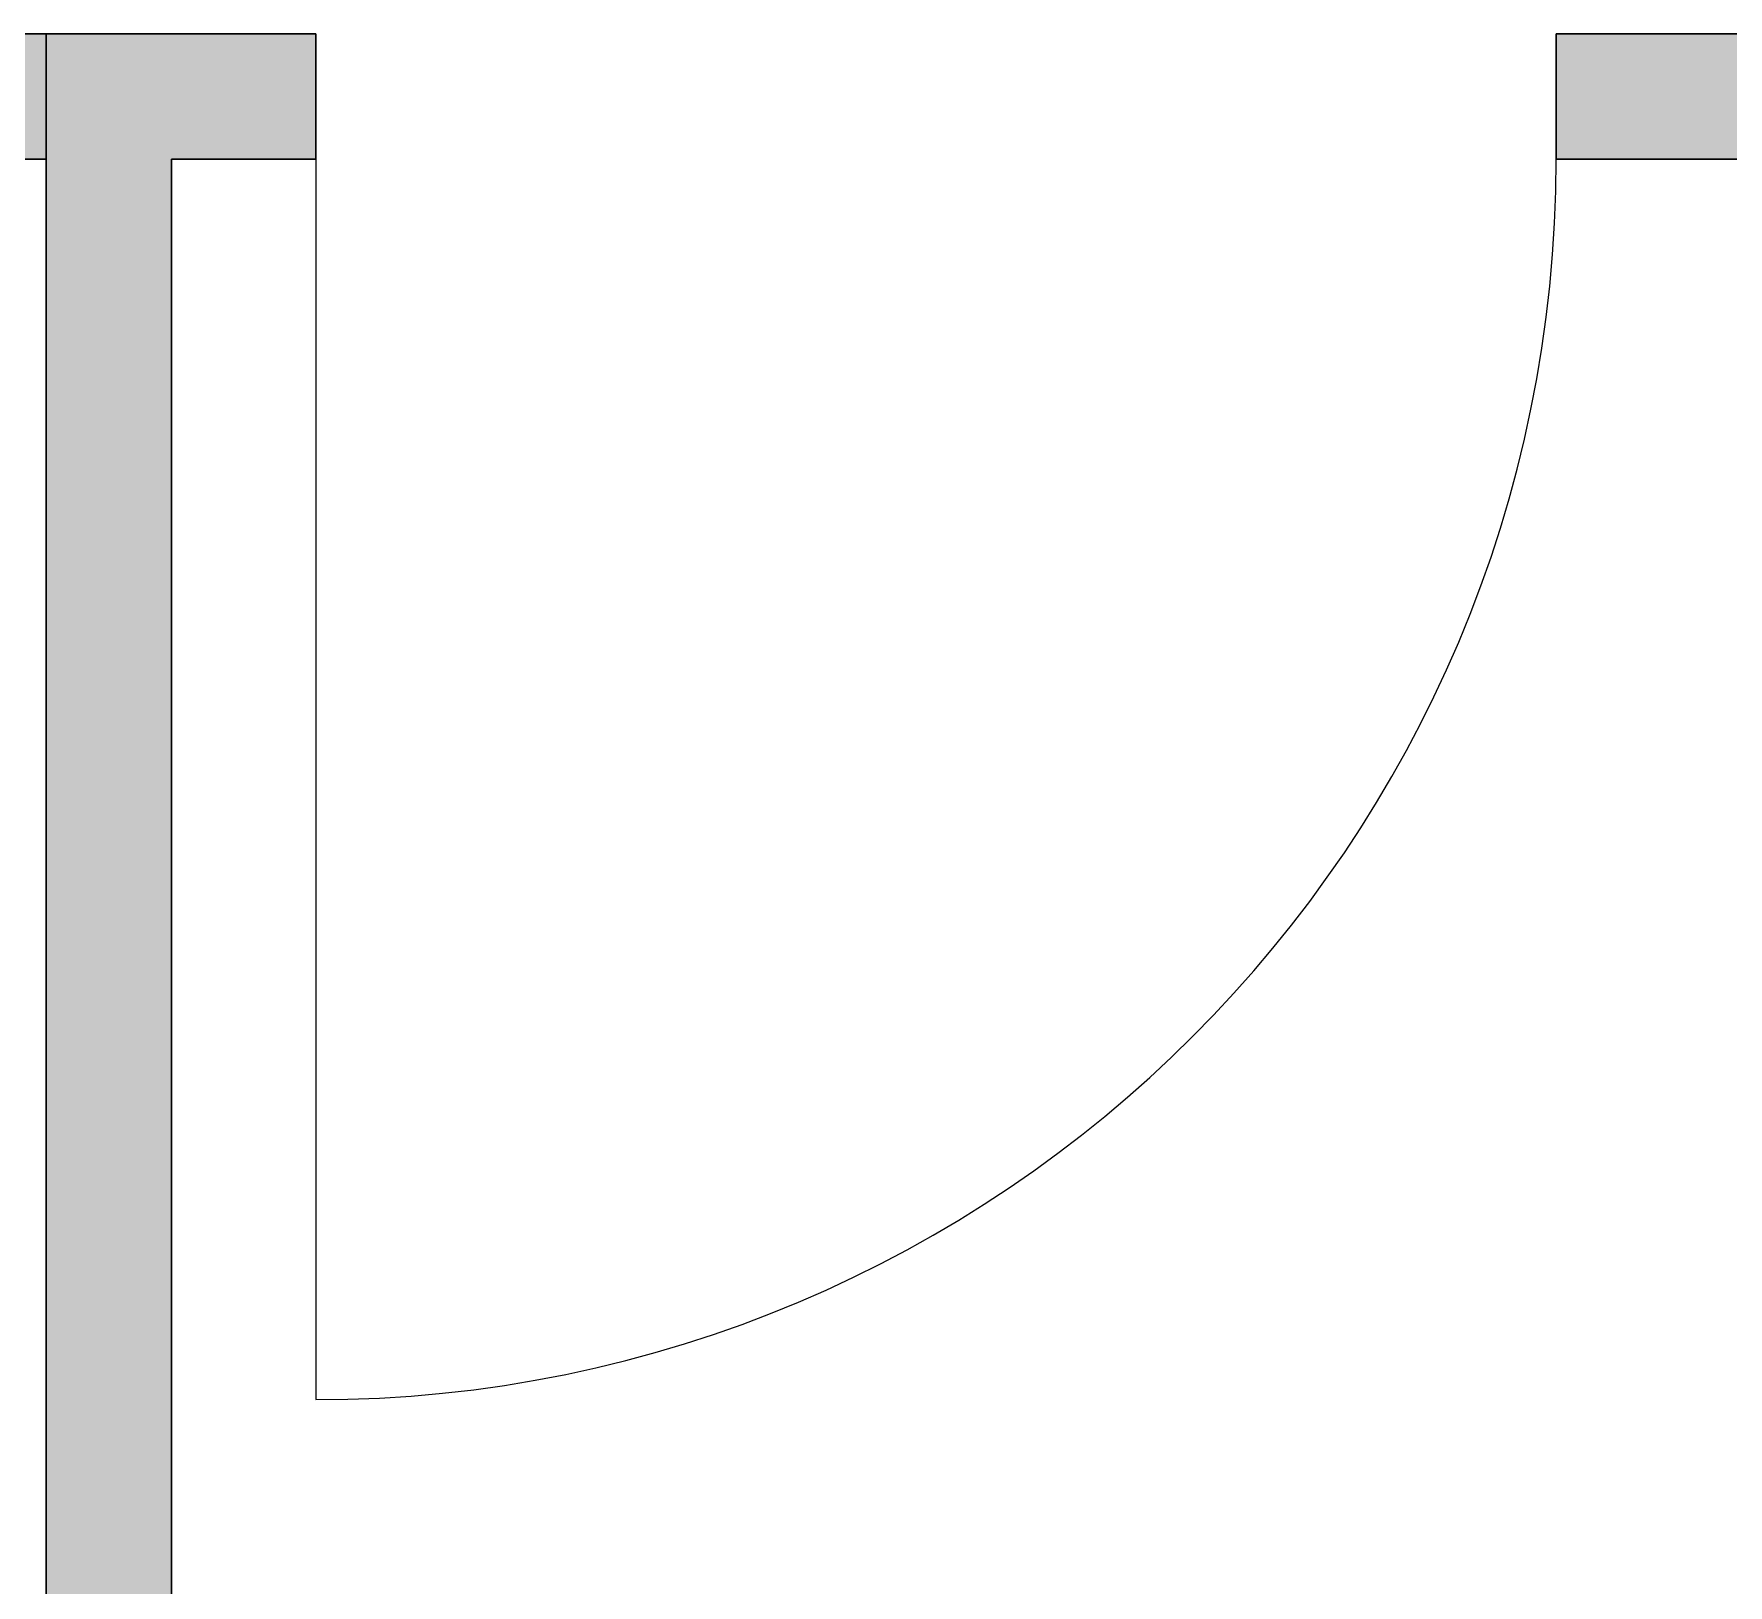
# Model space of a CAD drawing. Header units: millimetres. Extents: x 155927 to 317870, y -36033 to 97293.
# Drawn here: x 180989 to 182368, y 12345 to 13608 of the extents above; entities that cross this region are included whole.
import ezdxf

# ---------------------------------------------------------------- set-up
doc = ezdxf.new("R2010")
doc.units = ezdxf.units.MM
doc.header["$MEASUREMENT"] = 0
for name, color, linetype, lineweight in [('A-DOOR', 4, 'CONTINUOUS', 9), ('A-WALL-PATT', 7, 'CONTINUOUS', 9), ('I-WALL', 7, 'CONTINUOUS', 9)]:
    doc.layers.add(name, color=color, linetype=linetype, lineweight=lineweight)

msp = doc.modelspace()

# ---------------------------------------------------------------- hatches: boundary and pattern name
at = {"layer": 'A-WALL-PATT'}
h = msp.add_hatch(color=256, dxfattribs=at)
h.paths.add_polyline_path([(180998.8, 13505.6), (180998.8, 13607.6), (179480.3, 13607.6), (179480.3, 13505.6)], flags=0)
h.paths.add_polyline_path([(178352.8, 13505.6), (178470.3, 13505.6), (178470.3, 13607.6), (178352.8, 13607.6)], flags=0)
msp.add_hatch(color=256, dxfattribs=at).paths.add_polyline_path([(180998.8, 9369.6), (181100.8, 9369.6), (181100.8, 13607.6), (180998.8, 13607.6), (180998.8, 9818)], flags=0)
h = msp.add_hatch(color=256, dxfattribs=at)
h.paths.add_polyline_path([(184100.8, 13505.6), (184100.8, 13607.6), (182228.3, 13607.6), (182228.3, 13505.6)], flags=0)
h.paths.add_polyline_path([(181100.8, 13505.6), (181218.3, 13505.6), (181218.3, 13607.6), (181100.8, 13607.6)], flags=0)

# ---------------------------------------------------------------- linework, layer by layer
at = {"layer": 'A-DOOR'}
msp.add_line((181218.3, 13505.6), (181218.3, 12495.6), dxfattribs=at)
msp.add_arc((181218.3, 13505.6), 1010, 270, 0, dxfattribs=at)
at = {"layer": 'I-WALL', "lineweight": 30}
for p, q in [((180998.8, 13607.6), (179480.3, 13607.6)), ((180998.8, 13505.6), (180998.8, 13607.6)), ((180998.8, 13607.6), (180998.8, 9369.6)), ((181100.8, 13607.6), (180998.8, 13607.6)), ((181218.3, 13607.6), (181100.8, 13607.6)), ((181218.3, 13505.6), (181218.3, 13607.6)), ((184100.8, 13607.6), (182228.3, 13607.6)), ((182228.3, 13607.6), (182228.3, 13505.6)), ((179480.3, 13505.6), (180998.8, 13505.6)), ((181100.8, 9369.6), (181100.8, 13505.6)), ((181100.8, 13505.6), (181218.3, 13505.6)), ((182228.3, 13505.6), (184100.8, 13505.6))]:
    msp.add_line(p, q, dxfattribs=at)

doc.saveas('drawing.dxf')
